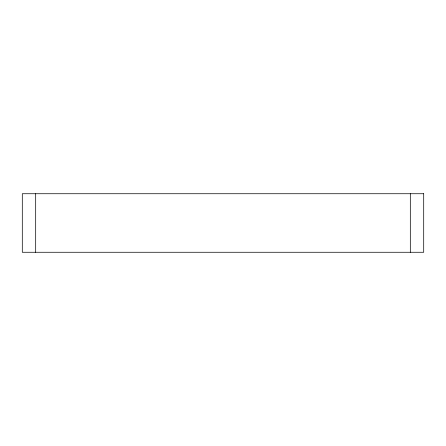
<?xml version="1.0" encoding="UTF-8"?>
<svg xmlns="http://www.w3.org/2000/svg" width="446" height="446" viewBox="0 0 446 446"><rect width="100%" height="100%" fill="white"/><g stroke="black" fill="none" stroke-linecap="round" stroke-linejoin="round"><path stroke-width="0.67" d="M410.32 193.731L410.32 252.269M35.68 193.731L35.68 252.269M423.7 193.731L22.3 193.731L22.3 252.269L423.7 252.269L423.7 193.731"/></g></svg>
